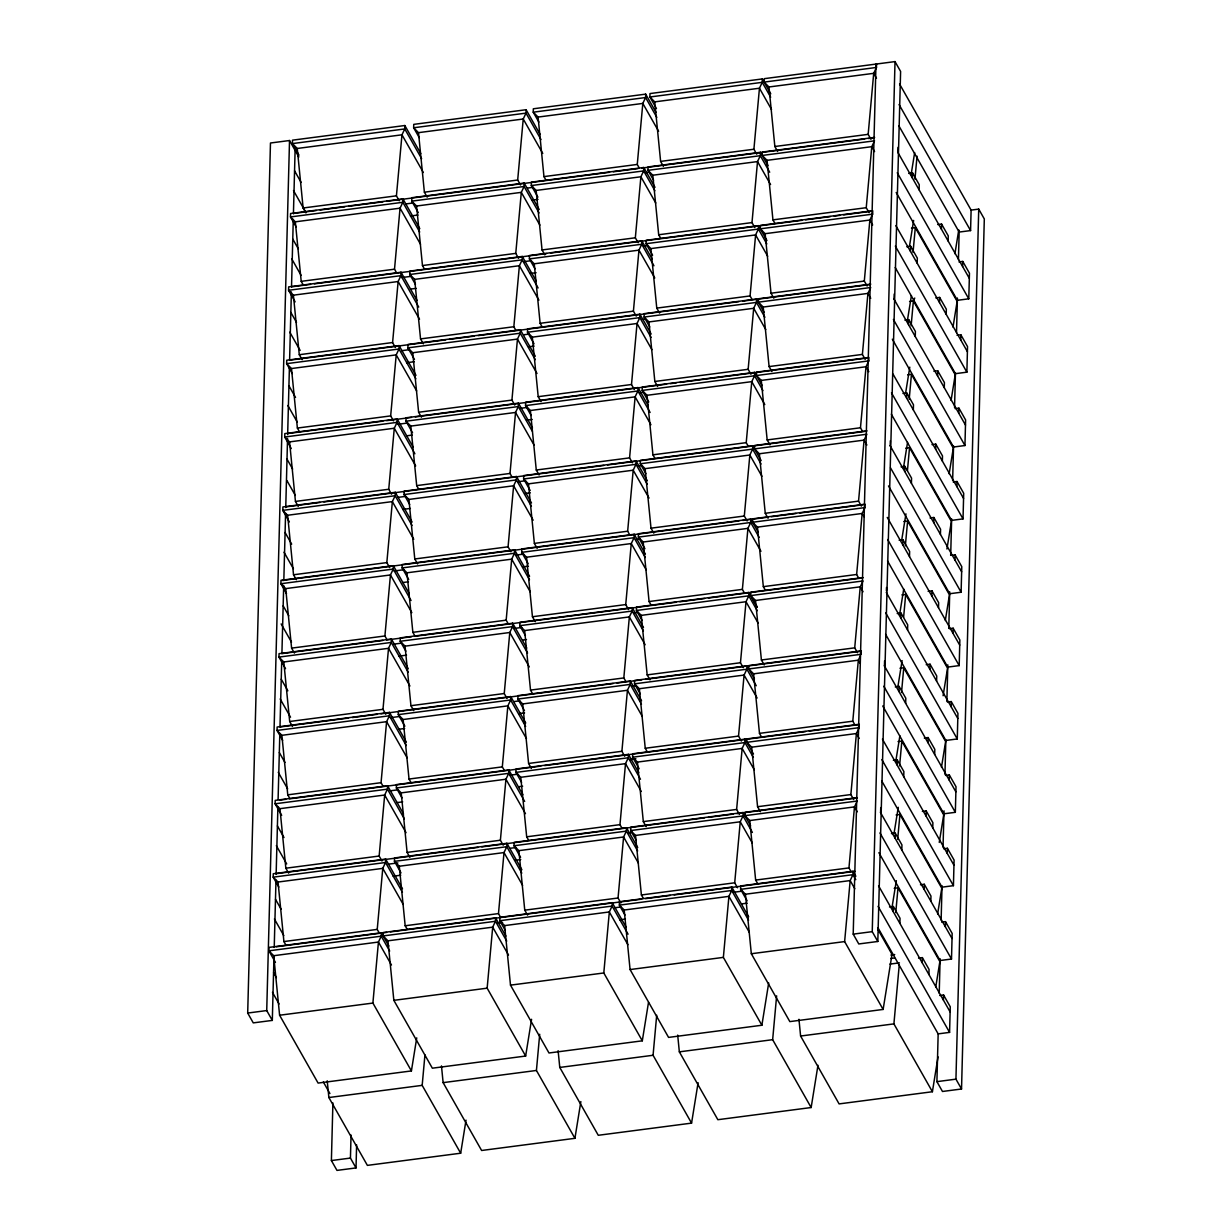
<?xml version="1.0" encoding="UTF-8"?>
<svg xmlns="http://www.w3.org/2000/svg" width="1232" height="1232" viewBox="0 0 1232 1232"><rect width="100%" height="100%" fill="white"/><g stroke="black" fill="none" stroke-linecap="round" stroke-linejoin="round"><path stroke-width="1.5" d="M273.966 957.018L272.318 1020.404L253.268 1022.883L247.694 1013.058L270.47 143.004L289.52 140.525L298.852 156.988M272.318 1020.404L266.728 1010.563L289.52 140.525M274.228 947.423L275.983 880.202M276.137 874.443L277.893 807.206M278.093 799.537L279.818 733.949M280.003 726.541L281.728 660.598M281.912 653.561L283.699 585.385M283.822 580.58L285.578 513.883M285.747 507.599L287.549 438.453M287.657 434.603L289.412 367.167M289.612 359.713L291.383 291.953M291.522 286.717L293.278 219.496M293.432 213.737L295.095 150.35M356.618 1144.867L356.017 1167.921L336.983 1170.4L331.393 1160.559L332.902 1102.948M356.017 1167.921L350.442 1158.08L351.043 1135.042M381.319 932.763L381.227 936.181L378.44 942.049L372.896 1003.064L411.411 1070.931L318.102 1083.082L279.602 1015.23L273.72 955.709L268.884 950.827L268.976 947.408L381.319 932.763L388.819 945.991M531.577 1019.295L525.648 1056.04L432.355 1068.19L393.84 1000.338L387.957 940.817L383.121 935.935L383.214 932.516L495.557 917.871L505.875 936.058M278.832 887.071L273.196 877.153L273.288 873.734L385.631 859.089L385.539 862.508L382.767 868.375L377.223 929.405L379.102 932.701M281.681 815.368L275.121 803.788L275.213 800.384L387.556 785.739L387.464 789.158L384.677 795.025L379.148 856.04L381.966 861.014M282.667 740.355L277.046 730.437L277.138 727.019L389.481 712.389L389.389 715.792L386.602 721.675L381.058 782.69L382.936 786.001M285.531 668.653L278.956 657.087L279.048 653.668L391.391 639.023L391.299 642.442L388.527 648.309L382.983 709.324L385.801 714.298M286.517 593.639L280.881 583.722L280.973 580.318L393.316 565.673L393.224 569.076L390.452 574.959L384.908 635.974L386.786 639.285M289.366 521.937L282.806 510.371L282.898 506.953L395.241 492.307L395.149 495.726L392.361 501.593L386.833 562.608L389.651 567.582M291.291 448.587L284.731 437.006L284.808 433.602L397.151 418.957L397.074 422.36L394.286 428.243L388.742 489.258L391.56 494.217M292.277 373.573L286.64 363.656L286.733 360.237L399.076 345.591L398.983 349.01L396.211 354.878L390.667 415.908L393.485 420.867M295.126 301.871L288.565 290.29L288.658 286.887L401.001 272.241L400.908 275.66L398.136 281.527L392.592 342.542L395.41 347.516M296.111 226.857L290.49 216.94L290.583 213.521L402.926 198.891L402.833 202.294L400.046 208.177L394.517 269.192L396.396 272.503M298.976 155.155L292.415 143.59L292.492 140.171L404.835 125.525L404.758 128.944L401.971 134.812L396.427 195.826L399.245 200.801M495.557 917.871L495.464 921.29L492.692 927.157L487.148 988.172L525.648 1056.04M401.016 872.918L394.456 861.353L394.548 857.934L506.891 843.289L506.799 846.707L504.011 852.575L498.483 913.59L500.361 916.901M402.002 797.905L396.381 787.987L396.458 784.584L508.801 769.938L508.724 773.342L505.936 779.225L500.392 840.239L503.21 845.198M404.866 726.202L398.29 714.637L398.383 711.218L510.726 696.573L510.633 699.992L507.861 705.859L502.317 766.874L504.196 770.185M405.852 651.189L400.215 641.271L400.308 637.868L512.651 623.223L512.558 626.626L509.786 632.509L504.242 693.524L507.06 698.482M408.701 579.487L402.14 567.921L402.233 564.502L514.576 549.857L514.483 553.276L511.696 559.159L506.167 620.173L508.046 623.469M409.686 504.473L404.065 494.556L404.142 491.152L516.485 476.507L516.408 479.926L513.621 485.793L508.077 546.808L510.895 551.782M412.551 432.771L405.975 421.205L406.067 417.787L518.41 403.157L518.318 406.56L515.546 412.443L510.002 473.458L511.881 476.769M414.46 359.421L407.9 347.855L407.992 344.436L520.335 329.791L520.243 333.21L517.455 339.077L511.927 400.092L514.745 405.066M415.446 284.407L409.825 274.49L409.917 271.086L522.26 256.441L522.168 259.844L519.38 265.727L513.836 326.742L515.715 330.053M418.31 212.705L411.75 201.139L411.827 197.721L524.17 183.075L524.093 186.494L521.305 192.361L515.761 253.376L518.58 258.35M419.296 137.691L413.659 127.774L413.752 124.37L526.095 109.725L526.002 113.128L523.23 119.011L517.686 180.026L520.505 184.985M612.212 902.671L612.119 906.074L609.332 911.957L603.803 972.972L642.303 1040.824L548.995 1052.99L510.495 985.138L504.612 925.602L499.776 920.72L499.869 917.316L612.212 902.671L626.272 927.465M520.597 857.333L514.037 845.753L514.129 842.349L626.472 827.704L626.38 831.123L623.592 836.99L618.048 898.005L620.866 902.979M521.583 782.32L515.946 772.402L516.039 768.984L628.382 754.354L628.305 757.757L625.517 763.64L619.973 824.655L621.852 827.966M524.447 710.618L517.871 699.052L517.964 695.633L630.307 680.988L630.214 684.407L627.442 690.274L621.898 751.289L624.716 756.263M525.417 635.604L519.796 625.687L519.889 622.283L632.232 607.638L632.139 611.041L629.352 616.924L623.823 677.939L625.702 681.25M528.282 563.902L521.721 552.336L521.814 548.918L634.157 534.272L634.064 537.691L631.277 543.558L625.733 604.573L628.551 609.547M530.207 490.552L523.631 478.971L523.723 475.567L636.066 460.922L635.974 464.325L633.202 470.208L627.658 531.223L629.537 534.534M531.192 415.538L525.556 405.621L525.648 402.202L637.991 387.556L637.899 390.975L635.127 396.858L629.583 457.873L632.401 462.832M534.041 343.836L527.481 332.255L527.573 328.852L639.916 314.206L639.824 317.625L637.036 323.492L631.508 384.507L634.326 389.481M535.027 268.822L529.406 258.905L529.483 255.486L641.826 240.856L641.749 244.259L638.961 250.142L633.417 311.157L636.236 316.116M537.891 197.12L531.315 185.555L531.408 182.136L643.751 167.49L643.658 170.909L640.886 176.777L635.342 237.791L638.161 242.766M538.877 122.107L533.24 112.189L533.333 108.786L645.676 94.14L645.583 97.544L642.811 103.426L637.267 164.441L639.146 167.752M731.777 887.086L731.7 890.49L728.913 896.372L723.369 957.387L761.884 1025.24L668.576 1037.406L630.076 969.553L624.193 910.017L619.357 905.135L619.434 901.732L731.777 887.086L748.671 916.839M636.313 840.47L630.676 830.553L630.769 827.149L743.112 812.504L743.019 815.907L740.247 821.79L734.703 882.805L737.521 887.764M639.162 768.768L632.601 757.203L632.694 753.784L745.037 739.138L744.944 742.557L742.157 748.425L736.628 809.439L739.446 814.414M640.147 693.755L634.526 683.837L634.603 680.434L746.946 665.788L746.869 669.207L744.082 675.074L738.538 736.089L741.356 741.048M642.072 620.404L636.436 610.487L636.528 607.068L748.871 592.438L748.779 595.841L746.007 601.724L740.463 662.739L743.281 667.698M644.921 548.702L638.361 537.121L638.453 533.718L750.796 519.072L750.704 522.491L747.932 528.359L742.388 589.373L744.267 592.684M645.907 473.689L640.286 463.771L640.378 460.368L752.721 445.722L752.629 449.126L749.841 455.008L744.313 516.023L747.131 520.982M648.771 401.986L642.211 390.421L642.288 387.002L754.631 372.357L754.554 375.775L751.766 381.643L746.222 442.658L748.101 445.969M649.757 326.973L644.12 317.055L644.213 313.652L756.556 299.006L756.463 302.41L753.691 308.293L748.147 369.307L750.966 374.266M652.606 255.27L646.045 243.705L646.138 240.286L758.481 225.641L758.388 229.06L755.601 234.927L750.072 295.942L751.951 299.253M653.591 180.257L647.97 170.339L648.063 166.936L760.406 152.291L760.313 155.694L757.526 161.577L751.997 222.592L754.8 227.55M656.456 108.555L649.895 96.989L649.972 93.57L762.315 78.94L762.238 82.344L759.451 88.227L753.907 149.241L756.725 154.2M757.526 883.39L755.647 880.079L749.764 820.543L744.929 815.661L745.021 812.258L857.364 797.612M760.39 811.688L757.572 806.714L751.689 747.193L746.854 742.311L746.931 738.892L859.274 724.247L859.197 727.665L856.409 733.533L850.865 794.563L853.684 799.522M748.763 668.945L748.856 665.542L861.199 650.896L861.106 654.315L748.763 668.945L753.599 673.827L759.482 733.363L761.361 736.674M765.211 589.959L763.332 586.648L757.449 527.127L752.613 522.245L752.706 518.826L865.049 504.181L864.956 507.599L862.169 513.467L856.64 574.482L858.504 577.793M768.075 518.256L765.257 513.282L759.359 453.761L754.538 448.879L754.615 445.476L866.958 430.83M769.985 444.891L767.166 439.932L761.284 380.411L756.448 375.529L756.54 372.11L868.883 357.465L868.791 360.884L866.019 366.751L860.475 427.766L862.354 431.077M771.91 371.54L769.091 366.582L763.209 307.045L758.373 302.163L758.465 298.76L870.808 284.115M773.835 298.19L771.016 293.216L765.134 233.695L760.298 228.813L760.39 225.394L872.733 210.749L872.641 214.168L869.854 220.035L864.31 281.065L867.128 286.024M774.82 223.177L772.941 219.866L767.043 160.329L762.208 155.448L762.3 152.044L874.643 137.399M777.669 151.474L774.851 146.5L768.968 86.979L764.133 82.097L764.225 78.679L895.017 61.6L900.607 71.441L877.815 941.479L858.781 943.958L853.206 934.133L875.983 64.079M853.037 871.286L852.944 874.689L850.172 880.572L844.628 941.587L883.128 1009.439L789.835 1021.605L751.32 953.737L745.437 894.216L740.601 889.335L740.694 885.916L853.037 871.286L855.855 876.245M870.978 139.308L868.16 134.35L873.704 73.335L876.476 67.452L876.568 64.049M877.815 941.479L872.241 931.654L895.017 61.6M880.603 812.673L880.741 807.561M884.453 665.958L884.591 660.845M886.424 590.898L886.501 587.495M890.212 445.892L890.351 440.779M894.062 299.176L894.186 294.063M897.897 152.46L898.036 147.347M893.2 911.603L893.339 906.49L889.519 906.983M895.125 838.253L895.248 833.125L891.444 833.633M897.035 764.887L897.173 759.774L893.369 760.267M898.96 691.537L899.098 686.409L895.279 686.917M900.885 618.171L901.008 613.059L897.204 613.551M902.81 544.821L902.933 539.708L899.129 540.201M904.719 471.471L904.858 466.343L901.054 466.836M906.644 398.105L906.783 392.993L902.964 393.485M908.569 324.755L908.692 319.627L904.889 320.135M910.479 251.39L910.617 246.277L906.814 246.77M912.404 178.039L912.542 172.911L908.739 173.419M899.899 923.399L900.022 918.287L893.339 906.49M901.809 850.049L901.947 844.936L895.248 833.125M903.734 776.699L903.872 771.571L897.173 759.774M905.659 703.333L905.797 698.221L899.098 686.409M907.584 629.983L907.707 624.855L901.008 613.059M909.493 556.618L909.632 551.505L902.933 539.708M911.418 483.267L911.557 478.139L904.858 466.343M913.343 409.902L913.482 404.789L906.783 392.993M915.268 336.552L915.391 331.439L908.692 319.627M917.178 263.201L917.316 258.073L910.617 246.277M919.103 189.836L919.241 184.723L912.542 172.911M922.214 962.746L922.352 957.618L918.548 958.126M924.139 889.381L924.277 884.268L920.458 884.761M926.064 816.031L926.187 810.918L922.383 811.411M927.973 742.665L928.112 737.552L924.308 738.045M929.898 669.315L930.037 664.202L926.218 664.695M931.823 595.965L931.962 590.836L928.143 591.345M933.748 522.599L933.871 517.486L930.068 517.979M935.658 449.249L935.796 444.121L931.993 444.629M937.583 375.883L937.721 370.77L933.902 371.263M939.508 302.533L939.631 297.42L935.827 297.913M941.417 229.167L941.556 224.055L937.752 224.547M928.913 974.543L929.051 969.43L922.352 957.618M930.838 901.193L930.961 896.064L924.277 884.268M932.747 827.827L932.886 822.714L926.187 810.918M934.672 754.477L934.811 749.349L928.112 737.552M936.597 681.111L936.736 675.998L930.037 664.202M938.522 607.761L938.645 602.648L931.962 590.836M940.432 534.411L940.57 529.283L933.871 517.486M942.357 461.045L942.495 455.932L935.796 444.121M944.282 387.695L944.42 382.567L937.721 370.77M946.207 314.329L946.33 309.217L939.631 297.42M948.116 240.979L948.255 235.851L941.556 224.055M899.576 84.038L971.109 210.102L978.732 209.117L984.306 218.942L961.53 1088.996L942.48 1091.475L936.905 1081.65L938.168 1033.633M939.215 993.3L940.124 958.727M941.125 920.304L942.033 885.731M943.034 847.323L944.005 810.841M944.959 774.343L945.853 739.77M946.869 701.362L947.824 664.864M948.779 628.366L949.733 591.884M950.688 555.386L951.643 518.903M952.644 480.48L953.553 445.907M954.554 407.499L955.462 372.926M956.525 332.594L957.418 298.021M958.434 259.613L959.189 230.8M943.419 1000.107L943.558 994.994L939.754 995.487M945.344 926.757L945.483 921.644L941.664 922.137M947.269 853.406L947.393 848.278L943.589 848.771M949.179 780.041L949.318 774.928L945.514 775.421M951.104 706.691L951.243 701.562L947.423 702.071M953.029 633.325L953.152 628.212L949.348 628.705M954.939 559.975L955.077 554.862L951.273 555.355M956.864 486.609L957.002 481.496L953.198 481.989M958.789 413.259L958.927 408.146L955.108 408.639M960.714 339.909L960.837 334.781L957.033 335.273M962.623 266.543L962.762 261.43L958.958 261.923M877.923 927.711L938.153 1033.879L949.579 1032.385L950.257 1006.79L943.558 994.994M878.893 852.698L940.078 960.513L951.504 959.035L952.167 933.44L945.483 921.644M881.758 780.996L942.003 887.163L953.429 885.669L954.092 860.09L947.393 848.278M882.743 705.982L943.912 813.798L955.339 812.319L956.017 786.724L949.318 774.928M885.592 634.28L945.837 740.447L957.264 738.954L957.942 713.374L951.243 701.562M887.517 560.93L947.762 667.097L959.189 665.603L959.851 640.009L953.152 628.212M888.503 485.916L949.687 593.732L961.114 592.238L961.776 566.658L955.077 554.862M891.367 414.214L951.597 520.381L963.024 518.888L963.701 493.293L957.002 481.496M892.338 339.2L953.522 447.016L964.949 445.537L965.611 419.943L958.927 408.146M895.202 267.498L955.447 373.666L966.874 372.172L967.536 346.592L960.837 334.781M896.188 192.485L957.372 300.3L968.783 298.822L969.461 273.227L962.762 261.43M898.913 125.91L959.158 232.063L970.57 230.584L971.109 210.102M961.53 1088.996L955.94 1079.155L978.732 209.117M327.219 1080.787L328.867 1097.527L367.382 1165.38L460.676 1153.214L422.176 1085.361L424.948 1054.854M441.472 1065.896L443.12 1082.635L481.62 1150.488L574.928 1138.322L536.428 1070.469L539.708 1034.249M558.111 1050.68L559.775 1067.436L598.275 1135.288L691.568 1123.122L653.068 1055.27L656.702 1015.23M677.692 1035.096L679.34 1051.851L717.856 1119.703L811.149 1107.537L772.649 1039.685L776.637 995.826M869.053 212.674L866.235 207.7L871.779 146.685L873.858 142.281M865.218 359.374L862.4 354.416L867.929 293.401L870.716 287.518L758.373 302.163M861.368 506.09L858.55 501.131L864.094 440.117L866.881 434.234L754.538 448.879M857.534 652.806L854.715 647.847L860.244 586.832L863.031 580.95L750.688 595.595L750.781 592.176L863.124 577.546M854.669 724.508L852.79 721.197L858.334 660.183L860.413 655.778M850.835 871.224L848.956 867.913L854.484 806.898L856.579 802.494M914.96 179.056L917.039 156.171M913.035 252.406L915.299 227.612L911.48 228.12M911.126 325.756L913.374 300.978L914.76 298.036M909.201 399.122L911.449 374.328L907.645 374.836M907.445 470.578L909.524 447.693L905.72 448.186M905.351 545.838L907.614 521.044L903.795 521.536M903.61 617.278L905.689 594.409L901.886 594.902M901.516 692.553L903.764 667.759L899.961 668.252M899.591 765.904L901.839 741.11L898.036 741.618M897.681 839.269L899.93 814.475L896.111 814.968M895.756 912.619L898.005 887.825L894.201 888.334M798.952 1019.295L800.6 1036.035L839.1 1103.903L932.408 1091.737L893.908 1023.884L899.268 964.764M411.411 1070.931L416.739 1037.852M460.676 1153.214L466.019 1120.15M574.928 1138.322L580.857 1101.593M642.303 1040.824L648.525 1002.247M691.568 1123.122L698.097 1082.712M761.884 1025.24L768.691 982.982M911.11 174.636L914.668 152.599M909.478 246.169L913.636 220.436M907.26 321.352L911.418 295.634M905.643 392.869L909.786 367.151M903.426 468.068L907.568 442.35M901.793 539.585L905.951 513.867M811.149 1107.537L817.971 1065.28M954.923 253.746L958.773 229.86M899.576 614.783L903.734 589.065M952.998 327.096L957.141 301.378L915.299 227.612M897.959 686.301L902.101 660.583M951.073 400.446L955.231 374.728L913.374 300.978L909.57 301.47M895.741 761.499L899.884 735.781M949.148 473.812L953.306 448.094L911.449 374.328M894.109 833.017L898.267 807.299M946.931 549.01L951.381 521.444L909.524 447.693M891.891 908.215L896.342 880.649M945.314 620.528L949.456 594.81L907.614 521.044M883.128 1009.439L892.014 954.323L878.077 929.744M943.096 695.726L947.547 668.16L905.689 594.409M941.479 767.243L945.622 741.51L903.764 667.759M939.261 842.426L943.697 814.876L901.839 741.11M937.629 913.959L941.772 888.226L899.93 814.475M935.704 987.309L939.862 961.591L898.005 887.825M932.408 1091.737L938.029 1056.825M764.133 82.097L876.476 67.452M421.637 158.697L404.758 128.944L292.415 143.59L297.251 148.471L401.971 134.812L423.361 172.511M541.017 139.586L526.002 113.128L413.659 127.774L418.495 132.656L523.23 119.011L542.758 153.43M656.841 117.379L645.583 97.544L533.24 112.189L538.076 117.071L642.811 103.426L658.612 131.285M770.678 97.22L762.238 82.344L649.895 96.989L654.731 101.871L759.451 88.227L771.54 109.525M768.968 86.979L873.704 73.335L876.491 78.247M297.251 148.471L303.134 207.992L396.427 195.826M418.495 132.656L424.378 192.192L517.686 180.026M538.076 117.071L543.959 176.607L637.267 164.441M654.731 101.871L660.614 161.392L753.907 149.241M774.851 146.5L868.16 134.35M293.447 213.475L316.285 210.503M320.104 210.01L344.852 206.776M348.656 206.283L382.936 201.817M386.74 201.324L609.532 172.28M613.336 171.787L638.084 168.553M641.903 168.06L864.679 139.016M868.483 138.523L874.196 137.784M762.208 155.448L874.551 140.818M405.651 203.958L413.274 202.957M527.512 188.065L533.225 187.326M645.568 172.68L649.372 172.187M419.712 232.047L402.833 202.294L290.49 216.94L295.326 221.822L400.046 208.177L420.512 244.229M539.092 212.936L524.093 186.494L411.75 201.139L416.57 206.021L521.305 192.361L539.909 225.148M654.916 190.744L643.658 170.909L531.315 185.555L536.151 190.436L640.886 176.777L655.763 203.003M769.692 172.234L760.313 155.694L647.97 170.339L652.806 175.221L757.526 161.577L770.554 184.523M767.043 160.329L871.779 146.685L874.566 151.598M410.441 216L418.064 215.015M532.301 200.123L538.014 199.368M295.326 221.822L301.209 281.343L394.517 269.192M416.57 206.021L422.468 265.542L515.761 253.376M536.151 190.436L542.049 249.957L635.342 237.791M652.806 175.221L658.689 234.758L751.997 222.592M772.941 219.866L866.235 207.7M291.522 286.84L310.556 284.361M314.376 283.853L546.669 253.576M550.488 253.084L575.236 249.85M579.04 249.357L801.832 220.328M805.636 219.82L830.383 216.601M834.203 216.108L839.901 215.354M843.72 214.861L872.271 211.134M760.298 228.813L872.641 214.168M401.832 277.554L411.349 276.322M523.692 261.677L531.3 260.676M643.643 246.046L647.462 245.538M418.726 307.061L400.908 275.66L288.565 290.29L293.401 295.172L398.136 281.527L419.527 319.227M538.107 287.949L522.168 259.844L409.825 274.49L414.66 279.371L519.38 265.727L538.908 300.146M653.93 265.758L641.749 244.259L529.406 258.905L534.241 263.787L638.961 250.142L654.777 278.001M766.828 243.936L758.388 229.06L646.045 243.705L650.881 248.587L755.601 234.927L767.705 256.241M765.134 233.695L869.854 220.035L872.641 224.963M410.425 289.104L416.139 288.365M530.391 273.473L536.105 272.734M293.401 295.172L299.284 354.708L392.592 342.542M414.66 279.371L420.543 338.908L513.836 326.742M534.241 263.787L540.124 323.308L633.417 311.157M650.881 248.587L656.764 308.108L750.072 295.942M771.016 293.216L864.31 281.065M289.597 360.191L445.738 339.847M449.541 339.339L474.305 336.12M478.108 335.628L738.969 301.624M742.788 301.116L870.362 284.5M401.801 350.673L409.424 349.672M523.677 334.781L529.39 334.041M641.733 319.396L645.537 318.903M415.877 378.763L398.983 349.01L286.64 363.656L291.476 368.537L396.211 354.878L416.662 390.944M535.258 359.652L520.243 333.21L407.9 347.855L412.735 352.737L517.455 339.077L536.998 373.496M651.081 337.46L639.824 317.625L527.481 332.255L532.316 337.152L637.036 323.492L651.928 349.719M764.918 317.286L756.463 302.41L644.12 317.055L648.956 321.937L753.691 308.293L765.78 329.591M763.209 307.045L867.929 293.401L870.731 298.313M406.606 362.716L414.214 361.731M528.466 346.839L534.18 346.084M291.476 368.537L297.374 428.058L390.667 415.908M412.735 352.737L418.618 412.258L511.927 400.092M532.316 337.152L538.199 396.673L631.508 384.507M648.956 321.937L654.839 381.473L748.147 369.307M769.091 366.582L862.4 354.416M287.672 433.556L382.89 421.144M386.694 420.636L411.442 417.417M415.261 416.924L666.604 384.153M670.408 383.66L676.122 382.921M679.925 382.428L866.527 358.096M756.448 375.529L868.791 360.884M397.982 424.27L407.499 423.038M519.842 408.393L527.465 407.392M639.808 392.746L643.612 392.253M414.891 453.776L397.074 422.36L284.731 437.006L289.566 441.888L394.286 428.243L415.677 465.942M532.393 431.354L518.318 406.56L405.975 421.205L410.81 426.087L515.546 412.443L534.149 445.214M650.096 412.458L637.899 390.975L525.556 405.621L530.391 410.502L635.127 396.858L650.927 424.717M762.993 390.652L754.554 375.775L642.211 390.421L647.046 395.303L751.766 381.643L764.795 404.589M761.284 380.411L866.019 366.751L868.806 371.679M406.591 435.82L412.304 435.081M526.541 420.189L532.255 419.45M289.566 441.888L295.449 501.424L388.742 489.258M410.81 426.087L416.693 485.608L510.002 473.458M530.391 410.502L536.274 470.023L629.583 457.873M647.046 395.303L652.929 454.824L746.222 442.658M767.166 439.932L860.475 427.766M285.762 506.906L320.027 502.44M323.847 501.948L575.19 469.176M578.994 468.684L603.742 465.465M607.561 464.957L866.512 431.215M397.967 497.374L405.59 496.388M517.933 481.743L525.54 480.757M637.883 466.112L641.687 465.619M412.027 525.479L395.149 495.726L282.806 510.371L287.641 515.253L392.361 501.593L413.752 539.293M531.408 506.367L516.408 479.926L404.065 494.556L408.901 499.437L513.621 485.793L533.148 520.212M647.231 484.176L635.974 464.325L523.631 478.971L528.466 483.853L633.202 470.208L649.018 498.067M761.068 464.002L752.629 449.126L640.286 463.771L645.121 468.653L749.841 455.008L761.93 476.307M759.359 453.761L864.094 440.117L866.881 445.029M402.756 509.432L410.379 508.431M524.616 493.539L530.33 492.8M287.641 515.253L293.524 574.774L386.833 562.608M408.901 499.437L414.784 558.974L508.077 546.808M528.466 483.853L534.365 543.389L627.658 531.223M645.121 468.653L651.004 528.174L744.313 516.023M765.257 513.282L858.55 501.131M281.928 580.518L738.923 520.951M742.727 520.443L767.49 517.224M771.294 516.732L796.041 513.498M799.861 513.005L862.693 504.812M752.613 522.245L864.956 507.599M394.148 570.986L403.665 569.738M516.008 555.108L523.615 554.107M635.958 539.462L639.778 538.969M411.041 600.492L393.224 569.076L280.881 583.722L285.716 588.603L390.452 574.959L411.842 612.658M529.483 579.718L514.483 553.276L402.14 567.921L406.976 572.803L511.696 559.159L530.299 591.93M645.322 557.526L634.064 537.691L521.721 552.336L526.557 557.218L631.277 543.558L646.153 569.785M759.143 537.368L750.704 522.491L638.361 537.121L643.196 542.018L747.932 528.359L760.945 551.305M757.449 527.127L862.169 513.467L864.032 516.747M402.741 582.536L408.454 581.797M522.707 566.905L528.42 566.166M285.716 588.603L291.599 648.124L384.908 635.974M406.976 572.803L412.859 632.324L506.167 620.173M526.557 557.218L532.44 616.739L625.733 604.573M643.196 542.018L649.079 601.539L742.388 589.373M763.332 586.648L856.64 574.482M281.912 653.622L382.829 640.471M386.648 639.962L411.396 636.744M415.199 636.251L449.48 631.785M453.284 631.277L676.075 602.248M679.879 601.755L704.627 598.521M708.446 598.028L862.677 577.916M394.132 644.09L401.74 643.104M514.083 628.459L521.706 627.473M634.049 612.828L637.853 612.319M408.192 672.195L391.299 642.442L278.956 657.087L283.791 661.969L388.527 648.309L409.917 686.008M527.573 653.083L512.558 626.626L400.215 641.271L405.051 646.153L509.786 632.509L529.313 666.928M643.397 630.876L632.139 611.041L519.796 625.687L524.632 630.568L629.352 616.924L645.168 644.783M757.233 610.718L748.779 595.841L636.436 610.487L641.271 615.369L746.007 601.724L758.096 623.022M757.249 607.16L750.688 595.595L755.524 600.477L860.244 586.832L863.047 591.745M398.922 656.148L406.529 655.147M522.691 640.009L526.495 639.516M283.791 661.969L289.689 721.49L382.983 709.324M405.051 646.153L410.934 705.69L504.242 693.524M524.632 630.568L530.515 690.105L623.823 677.939M641.271 615.369L647.17 674.89L740.463 662.739M755.524 600.477L761.407 659.998L854.715 647.847M280.003 726.972L348.548 718.04M352.352 717.548L377.1 714.314M380.919 713.821L613.213 683.544M617.032 683.052L641.78 679.818M645.583 679.325L860.752 651.281M390.298 717.702L399.815 716.454M514.067 701.562L519.781 700.823M632.124 686.178L635.928 685.685M406.267 745.545L389.389 715.792L277.046 730.437L281.882 735.319L386.602 721.675L407.068 757.726M525.648 726.433L510.633 699.992L398.29 714.637L403.126 719.519L507.861 705.859L526.464 738.646M641.472 704.242L630.214 684.407L517.871 699.052L522.707 703.934L627.442 690.274L642.319 716.5M756.248 685.731L746.869 669.207L634.526 683.837L639.362 688.719L744.082 675.074L757.11 698.02M753.599 673.827L858.334 660.183L860.198 663.463M398.906 729.252L404.62 728.512M518.857 713.621L524.57 712.866M281.882 735.319L287.764 794.84L381.058 782.69M403.126 719.519L409.024 779.04L502.317 766.874M522.707 703.934L528.59 763.455L621.898 751.289M639.362 688.719L645.245 748.255L738.538 736.089M759.482 733.363L852.79 721.197M279.972 800.092L285.685 799.337M289.505 798.844L540.848 766.088M544.652 765.58L805.512 731.592M809.332 731.084L858.827 724.632M746.854 742.311L859.197 727.665M390.282 790.805L397.905 789.82M510.248 775.174L517.856 774.173M630.199 759.543L635.912 758.789M404.342 818.91L387.464 789.158L275.121 803.788L279.957 808.669L384.677 795.025L406.067 832.724M524.663 801.447L508.724 773.342L396.381 787.987L401.216 792.869L505.936 779.225L525.463 813.644M640.486 779.255L628.305 757.757L515.946 772.402L520.782 777.284L625.517 763.64L641.333 791.498M753.383 757.434L744.944 742.557L632.601 757.203L637.437 762.084L742.157 748.425L754.246 769.738M751.689 747.193L856.409 733.533L859.197 738.461M396.981 802.602L402.695 801.863M518.841 786.724L522.645 786.232M279.957 808.669L285.839 868.206L379.148 856.04M401.216 792.869L407.099 852.405L500.392 840.239M520.782 777.284L526.68 836.805L619.973 824.655M637.437 762.084L643.32 821.605L736.628 809.439M757.572 806.714L850.865 794.563M276.153 873.688L449.434 851.112M453.237 850.604L477.985 847.385M481.804 846.892L704.581 817.848M708.385 817.355L733.148 814.121M736.952 813.628L856.918 797.997M744.929 815.661L857.272 801.016M388.357 864.171L397.89 862.924M510.233 848.278L515.946 847.539M628.289 832.894L632.093 832.401M402.433 892.261L385.539 862.508L273.196 877.153L278.032 882.035L382.767 868.375L403.218 904.442M521.798 873.149L506.799 846.707L394.456 861.353L399.291 866.235L504.011 852.575L522.614 885.361M637.637 850.958L626.38 831.123L514.037 845.753L518.872 850.65L623.592 836.99L638.469 863.216M752.398 832.447L743.019 815.907L630.676 830.553L635.512 835.435L740.247 821.79L752.336 843.088M749.764 820.543L854.484 806.898L857.272 811.811M393.162 876.214L400.77 875.228M515.022 860.336L520.736 859.582M278.032 882.035L283.914 941.556L377.223 929.405M399.291 866.235L405.174 925.756L498.483 913.59M518.872 850.65L524.755 910.171L618.048 898.005M635.512 835.435L641.395 894.971L734.703 882.805M755.647 880.079L848.956 867.913M276.137 946.792L386.571 932.408M390.39 931.9L641.733 899.144M645.537 898.652L670.285 895.418M674.104 894.925L854.993 871.347M383.121 935.935L495.464 921.29L506.722 941.125M496.881 923.122L502.594 922.383M614.937 907.738L620.651 906.998M732.994 892.353L742.511 891.106M273.72 955.709L378.44 942.049L391.468 964.995M387.957 940.817L492.692 927.157L508.493 955.031M504.612 925.602L609.332 911.957L627.935 944.744M624.193 910.017L728.913 896.372L749.379 932.424M745.437 894.216L850.172 880.572L854.823 888.765M619.727 919.796L625.44 919.041M741.587 903.903L747.3 903.164M247.694 1013.058L266.728 1010.563M853.206 934.133L872.241 931.654M279.602 1015.23L372.896 1003.064M393.84 1000.338L487.148 988.172M510.495 985.138L603.803 972.972M630.076 969.553L723.369 957.387M751.32 953.737L844.628 941.587M890.89 955.062L894.694 954.569M890.798 958.481L894.601 957.972M889.92 964.102L899.437 962.87M328.867 1097.527L422.176 1085.361M443.12 1082.635L536.428 1070.469M559.775 1067.436L653.068 1055.27M679.34 1051.851L772.649 1039.685M800.6 1036.035L893.908 1023.884M331.393 1160.559L350.442 1158.08M936.905 1081.65L955.94 1079.155M899.037 104.504L970.57 230.584M897.789 152.275L969.322 278.34M897.25 172.742L968.783 298.822M895.864 225.641L967.413 351.705M895.341 246.107L966.874 372.172M893.955 298.991L965.488 425.055M762.315 78.94L770.77 93.817M893.416 319.458L964.949 445.537M892.969 374.004L963.563 498.421M760.406 152.291L767.906 165.519M891.491 392.823L963.024 518.888M890.105 445.707L961.638 571.771M758.481 225.641L766.92 240.517M890.505 467.837L961.114 592.238M887.24 517.409L959.728 645.137M645.676 94.14L655.994 112.312M756.556 299.006L764.056 312.235M887.656 539.539L959.189 665.603M660.614 161.392L663.432 166.366M886.27 592.423L957.803 718.487M643.751 167.49L655.008 187.326M754.631 372.357L762.146 385.585M885.731 612.889L957.264 738.954M658.689 234.758L660.568 238.069M884.345 665.773L955.878 791.837M641.826 240.856L652.144 259.028M752.721 445.722L761.16 460.599M883.806 686.239L955.339 812.319M656.764 308.108L659.582 313.082M526.095 109.725L540.17 134.519M882.42 739.138L953.953 865.203M639.916 314.206L651.174 334.041M750.796 519.072L758.296 532.301M881.881 759.605L953.429 885.669M543.959 176.607L545.838 179.918M654.839 381.473L657.657 386.432M524.17 183.075L539.185 209.532M880.495 812.489L952.043 938.553M637.991 387.556L648.309 405.744M748.871 592.438L757.31 607.314M879.971 832.955L951.504 959.035M542.049 249.957L544.852 254.916M652.929 454.824L654.808 458.135M761.407 659.998L764.225 664.972M522.26 256.441L536.32 281.235M878.585 885.839L950.118 1011.919M636.066 460.922L647.324 480.757M746.946 665.788L754.461 679.017M878.046 906.321L949.579 1032.385M540.124 323.308L542.003 326.619M855.763 879.648L852.944 874.689L740.601 889.335L747.177 900.9M651.004 528.174L653.822 533.148M404.835 125.525L420.79 153.63M520.335 329.791L535.335 356.248M634.157 534.272L645.399 554.107M745.037 739.138L753.476 754.015M424.378 192.192L427.196 197.151M538.199 396.673L541.017 401.632M649.079 601.539L650.958 604.85M402.926 198.891L419.804 228.644M518.41 403.157L532.486 427.951M632.232 607.638L643.489 627.473M743.112 812.504L750.611 825.733M422.468 265.542L424.347 268.853M536.274 470.023L539.092 474.998M647.17 674.89L649.972 679.864M401.001 272.241L416.94 300.346M516.485 476.507L531.5 502.949M630.307 680.988L641.564 700.823M420.543 338.908L423.361 343.867M748.579 920.242L731.7 890.49L619.357 905.135L624.978 915.053M534.365 543.389L537.183 548.348M645.245 748.255L647.123 751.566M399.076 345.591L415.969 375.344M514.576 549.857L529.575 576.314M628.382 754.354L638.7 772.526M294.556 170.832L301.147 182.444M293.493 190.56L305.721 212.135M303.134 207.992L305.952 212.951M418.618 412.258L421.436 417.217M532.44 616.739L535.258 621.713M643.32 821.605L646.138 826.58M397.151 418.957L413.105 447.062M512.651 623.223L526.726 648.017M292.769 239.07L298.421 249.018M626.472 827.704L637.714 847.539M291.707 258.797L301.116 275.398M301.209 281.343L303.087 284.654M416.693 485.608L418.572 488.919M530.515 690.105L532.393 693.416M641.395 894.971L643.273 898.282M395.241 492.307L412.119 522.06M510.726 696.573L525.741 723.03M290.844 312.42L296.496 322.384M289.782 332.163L300.131 350.412M299.284 354.708L302.102 359.667M628.058 934.179L612.119 906.074L499.776 920.72L505.397 930.637M414.784 558.974L417.602 563.933M528.59 763.455L531.408 768.414M393.316 565.673L409.255 593.762M508.801 769.938L522.876 794.732M288.935 385.785L295.526 397.397M287.857 405.513L297.266 422.099M297.374 428.058L299.237 431.369M412.859 632.324L414.737 635.635M526.68 836.805L528.559 840.116M391.391 639.023L408.285 668.776M506.891 843.289L521.891 869.746M287.01 459.136L292.662 469.084M286.887 480.526L295.357 495.464M295.449 501.424L298.267 506.383M410.934 705.69L413.752 710.648M524.755 910.171L527.573 915.13M389.481 712.389L406.36 742.141M285.085 532.501L291.676 544.113M284.022 552.229L293.432 568.814M293.524 574.774L296.342 579.733M409.024 779.04L410.887 782.351M387.556 785.739L403.495 813.844M283.16 605.851L288.812 615.8M281.158 623.931L291.507 642.18M291.599 648.124L294.417 653.099M407.099 852.405L409.917 857.364M385.631 859.089L402.51 888.857M281.25 679.202L287.841 690.813M280.172 698.944L290.536 717.193M289.689 721.49L292.508 726.449M405.174 925.756L407.053 929.067M279.325 752.567L284.977 762.516M389.666 951.058L381.227 936.181L268.884 950.827L275.444 962.392M278.247 772.295L287.672 788.896M287.764 794.84L289.643 798.151M277.4 825.917L283.991 837.529M276.338 845.66L286.686 863.909M285.839 868.206L288.658 873.165M275.491 899.283L281.127 909.231M274.413 919.01L283.822 935.596M283.914 941.556L285.793 944.867M273.566 972.633L276.384 977.607M272.488 992.376L279.079 1003.988M323.323 1081.942L329.914 1093.554"/></g></svg>
